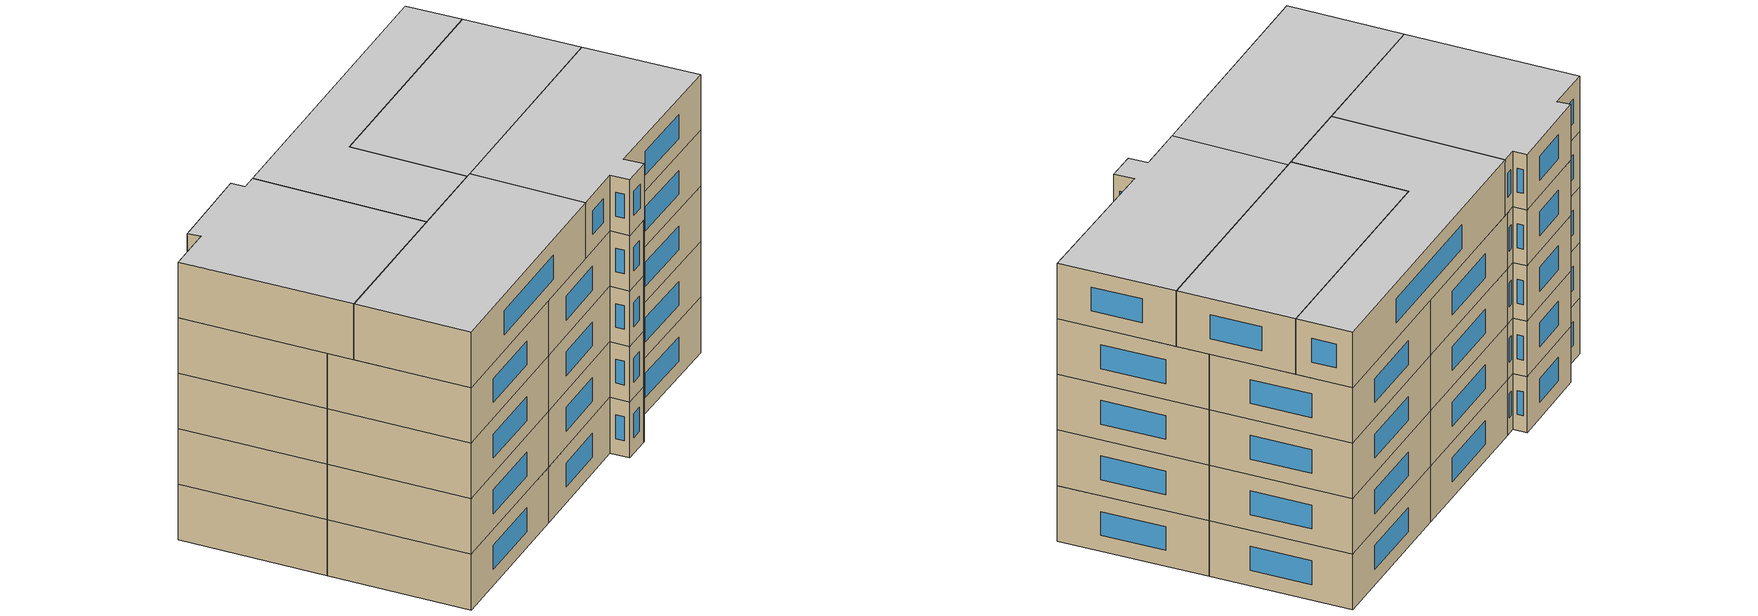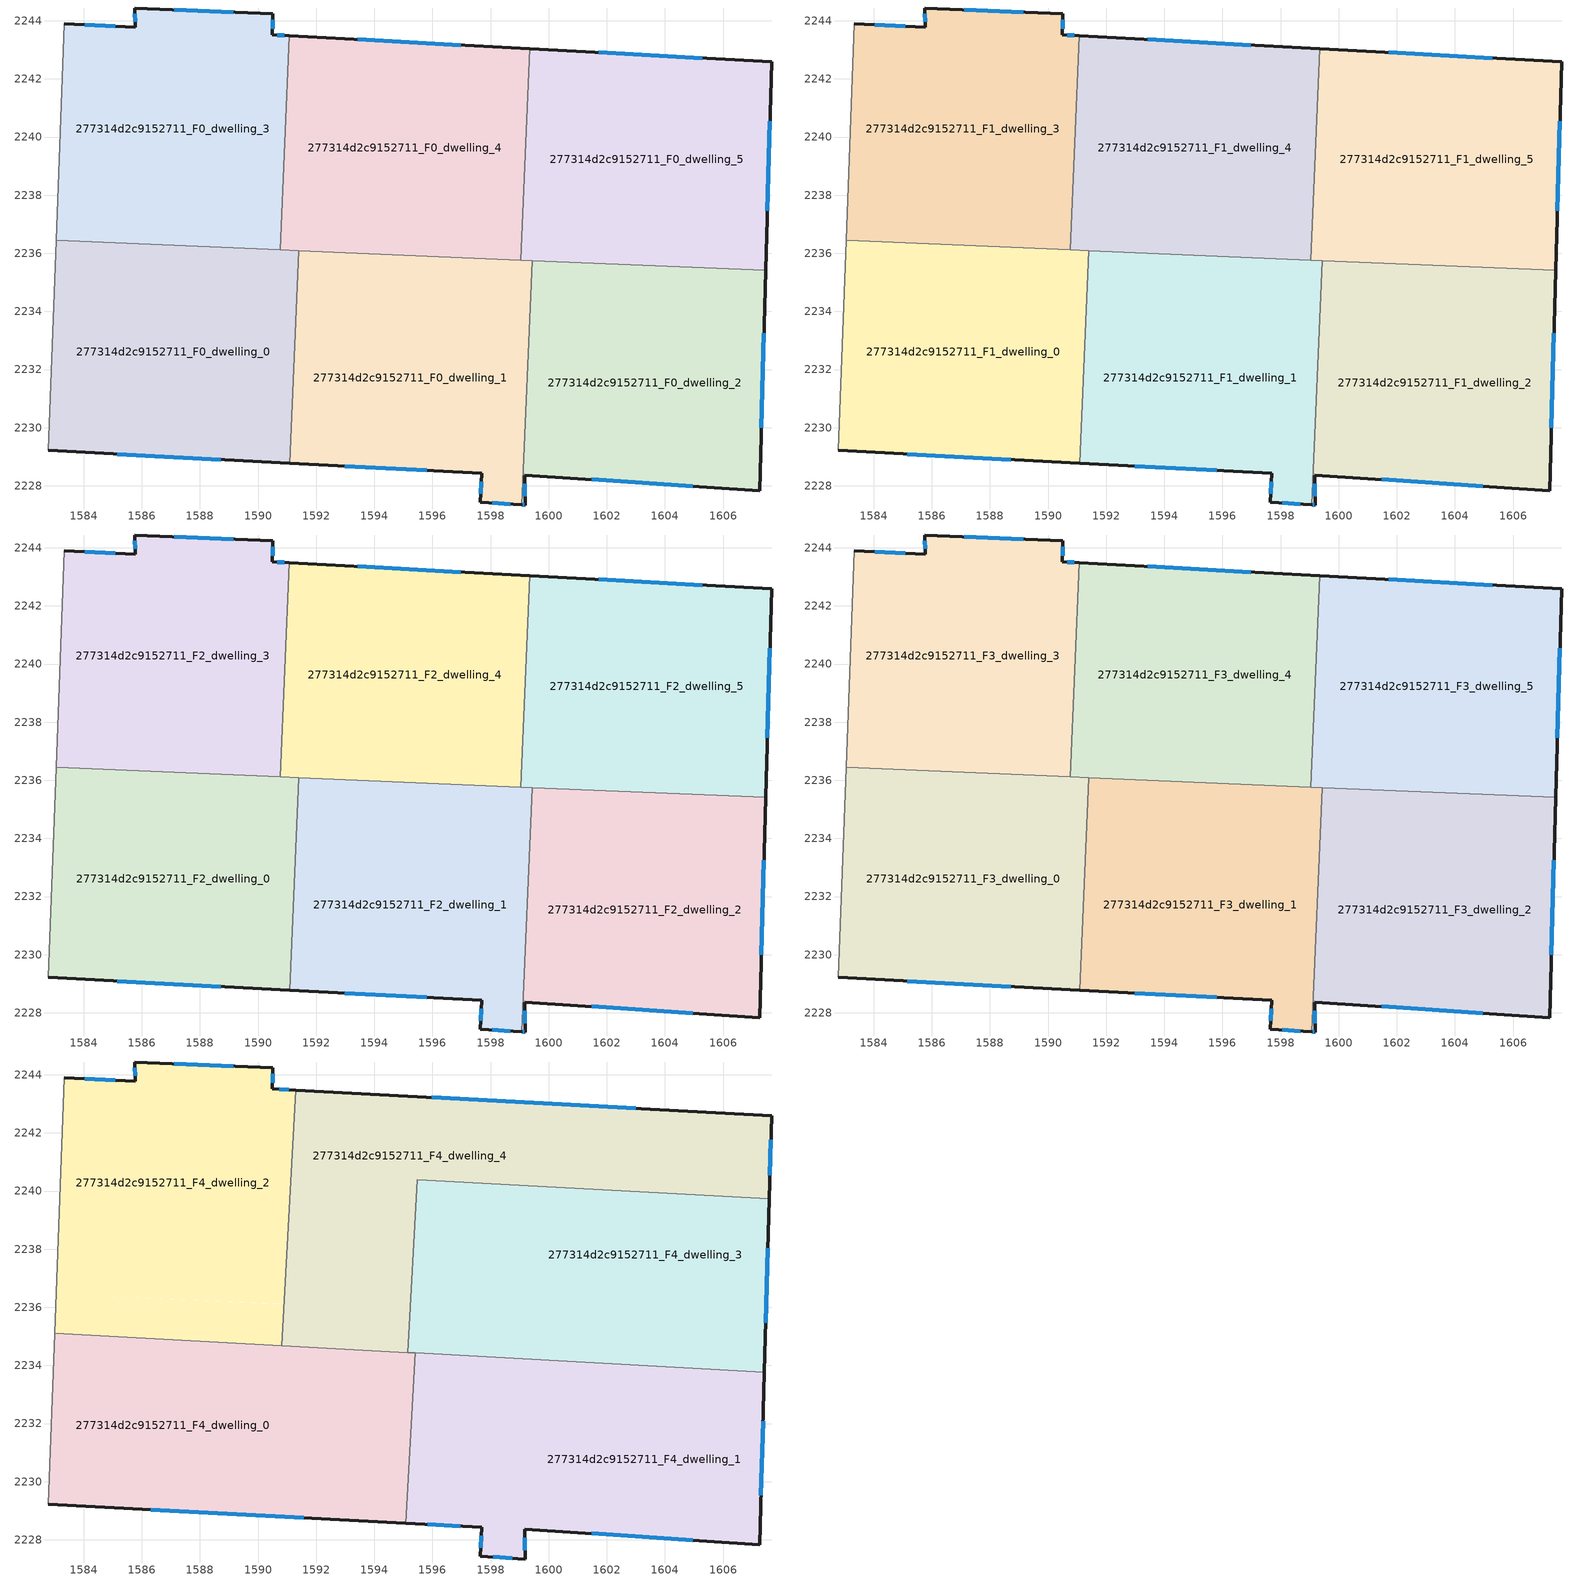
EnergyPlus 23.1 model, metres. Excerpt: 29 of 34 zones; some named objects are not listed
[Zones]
277314d2c9152711_F0_dwelling_0
 floor ground (EU_floor_Construction): 1591.4,2236.09 1591.09,2228.78 1582.79,2229.22 1583.06,2236.45 z0
 wall outside (EU_wall_Construction): 1582.79,2229.22 1591.09,2228.78 z0:3
 wall to 277314d2c9152711_F0_dwelling_1 (EU_wall_Construction): 1591.09,2228.78 1591.4,2236.09 z0:3
 wall adiabatic (EU_wall_Construction): 1583.06,2236.45 1582.79,2229.22 z0:3
 wall to 277314d2c9152711_F0_dwelling_3 (EU_wall_Construction): 1590.76,2236.12 1583.06,2236.45 z0:3
 wall to 277314d2c9152711_F0_dwelling_4 (EU_wall_Construction): 1591.4,2236.09 1590.76,2236.12 z0:3
 window (EU_Window_Construction): 1585.16,2229.09 1588.72,2228.9 z0.86:2.14
277314d2c9152711_F0_dwelling_1
 floor ground (EU_floor_Construction): 1599.43,2235.75 1599.08,2227.35 1597.65,2227.44 1597.69,2228.43 1591.09,2228.78 1591.4,2236.09 z0
 wall outside (EU_wall_Construction): 1591.09,2228.78 1597.69,2228.43 1597.65,2227.44 1599.08,2227.35 z0:3
 wall to 277314d2c9152711_F0_dwelling_2 (EU_wall_Construction): 1599.08,2227.35 1599.43,2235.75 z0:3
 wall to 277314d2c9152711_F0_dwelling_4 (EU_wall_Construction): 1599.03,2235.77 1591.4,2236.09 z0:3
 wall to 277314d2c9152711_F0_dwelling_5 (EU_wall_Construction): 1599.43,2235.75 1599.03,2235.77 z0:3
 window (EU_Window_Construction): 1598.06,2227.41 1598.67,2227.37 / 1597.68,2228.15 1597.66,2227.72 / 1592.98,2228.68 1595.81,2228.53 z0.86:2.14
277314d2c9152711_F0_dwelling_2
 floor ground (EU_floor_Construction): 1607.47,2235.41 1607.26,2227.84 1599.18,2228.37 1599.18,2227.34 1599.08,2227.35 1599.43,2235.75 z0
 wall outside (EU_wall_Construction): 1599.08,2227.35 1599.18,2227.34 1599.18,2228.37 1607.26,2227.84 1607.47,2235.41 z0:3
 wall to 277314d2c9152711_F0_dwelling_5 (EU_wall_Construction): 1607.47,2235.41 1599.43,2235.75 z0:3
 window (EU_Window_Construction): 1607.32,2230 1607.41,2233.25 / 1601.49,2228.22 1604.95,2227.99 / 1599.18,2227.63 1599.18,2228.08 / 1599.11,2227.34 1599.15,2227.34 z0.86:2.14
277314d2c9152711_F0_dwelling_3
 floor ground (EU_floor_Construction): 1590.5,2244.24 1590.49,2243.52 1591.07,2243.49 1590.76,2236.12 1583.06,2236.45 1583.34,2243.9 1585.78,2243.77 1585.76,2244.44 z0
 wall outside (EU_wall_Construction): 1591.07,2243.49 1590.49,2243.52 1590.5,2244.24 1585.76,2244.44 1585.78,2243.77 1583.34,2243.9 z0:3
 wall to 277314d2c9152711_F0_dwelling_4 (EU_wall_Construction): 1590.76,2236.12 1591.07,2243.49 z0:3
 wall adiabatic (EU_wall_Construction): 1583.34,2243.9 1583.06,2236.45 z0:3
 window (EU_Window_Construction): 1585.08,2243.81 1584.03,2243.87 / 1585.76,2244.25 1585.77,2243.96 / 1589.15,2244.3 1587.11,2244.38 / 1590.5,2243.72 1590.5,2244.03 / 1590.91,2243.49 1590.66,2243.51 z0.86:2.14
277314d2c9152711_F0_dwelling_4
 floor ground (EU_floor_Construction): 1599.34,2243.04 1599.03,2235.77 1590.76,2236.12 1591.07,2243.49 z0
 wall outside (EU_wall_Construction): 1599.34,2243.04 1591.07,2243.49 z0:3
 wall to 277314d2c9152711_F0_dwelling_5 (EU_wall_Construction): 1599.03,2235.77 1599.34,2243.04 z0:3
 window (EU_Window_Construction): 1596.98,2243.17 1593.44,2243.36 z0.86:2.14
277314d2c9152711_F0_dwelling_5
 floor ground (EU_floor_Construction): 1607.67,2242.59 1607.47,2235.41 1599.03,2235.77 1599.34,2243.04 z0
 wall outside (EU_wall_Construction): 1607.47,2235.41 1607.67,2242.59 1599.34,2243.04 z0:3
 window (EU_Window_Construction): 1605.29,2242.72 1601.72,2242.91 / 1607.52,2237.46 1607.61,2240.54 z0.86:2.14
277314d2c9152711_F1_dwelling_0
 floor to 277314d2c9152711_F0_dwelling_0 (EU_floor_Construction): 1591.4,2236.09 1591.09,2228.78 1582.79,2229.22 1583.06,2236.45 z3
 wall outside (EU_wall_Construction): 1582.79,2229.22 1591.09,2228.78 z3:6
 wall to 277314d2c9152711_F1_dwelling_1 (EU_wall_Construction): 1591.09,2228.78 1591.4,2236.09 z3:6
 wall adiabatic (EU_wall_Construction): 1583.06,2236.45 1582.79,2229.22 z3:6
 wall to 277314d2c9152711_F1_dwelling_3 (EU_wall_Construction): 1590.76,2236.12 1583.06,2236.45 z3:6
 wall to 277314d2c9152711_F1_dwelling_4 (EU_wall_Construction): 1591.4,2236.09 1590.76,2236.12 z3:6
 window (EU_Window_Construction): 1585.16,2229.09 1588.72,2228.9 z3.86:5.14
277314d2c9152711_F1_dwelling_1
 floor to 277314d2c9152711_F0_dwelling_1 (EU_floor_Construction): 1599.43,2235.75 1599.08,2227.35 1597.65,2227.44 1597.69,2228.43 1591.09,2228.78 1591.4,2236.09 z3
 wall outside (EU_wall_Construction): 1591.09,2228.78 1597.69,2228.43 1597.65,2227.44 1599.08,2227.35 z3:6
 wall to 277314d2c9152711_F1_dwelling_2 (EU_wall_Construction): 1599.08,2227.35 1599.43,2235.75 z3:6
 wall to 277314d2c9152711_F1_dwelling_4 (EU_wall_Construction): 1599.03,2235.77 1591.4,2236.09 z3:6
 wall to 277314d2c9152711_F1_dwelling_5 (EU_wall_Construction): 1599.43,2235.75 1599.03,2235.77 z3:6
 window (EU_Window_Construction): 1598.06,2227.41 1598.67,2227.37 / 1597.68,2228.15 1597.66,2227.72 / 1592.98,2228.68 1595.81,2228.53 z3.86:5.14
277314d2c9152711_F1_dwelling_2
 floor to 277314d2c9152711_F0_dwelling_2 (EU_floor_Construction): 1607.47,2235.41 1607.26,2227.84 1599.18,2228.37 1599.18,2227.34 1599.08,2227.35 1599.43,2235.75 z3
 wall outside (EU_wall_Construction): 1599.08,2227.35 1599.18,2227.34 1599.18,2228.37 1607.26,2227.84 1607.47,2235.41 z3:6
 wall to 277314d2c9152711_F1_dwelling_5 (EU_wall_Construction): 1607.47,2235.41 1599.43,2235.75 z3:6
 window (EU_Window_Construction): 1607.32,2230 1607.41,2233.25 / 1601.49,2228.22 1604.95,2227.99 / 1599.18,2227.63 1599.18,2228.08 / 1599.11,2227.34 1599.15,2227.34 z3.86:5.14
277314d2c9152711_F1_dwelling_3
 floor to 277314d2c9152711_F0_dwelling_3 (EU_floor_Construction): 1590.5,2244.24 1590.49,2243.52 1591.07,2243.49 1590.76,2236.12 1583.06,2236.45 1583.34,2243.9 1585.78,2243.77 1585.76,2244.44 z3
 wall outside (EU_wall_Construction): 1591.07,2243.49 1590.49,2243.52 1590.5,2244.24 1585.76,2244.44 1585.78,2243.77 1583.34,2243.9 z3:6
 wall to 277314d2c9152711_F1_dwelling_4 (EU_wall_Construction): 1590.76,2236.12 1591.07,2243.49 z3:6
 wall adiabatic (EU_wall_Construction): 1583.34,2243.9 1583.06,2236.45 z3:6
 window (EU_Window_Construction): 1585.08,2243.81 1584.03,2243.87 / 1585.76,2244.25 1585.77,2243.96 / 1589.15,2244.3 1587.11,2244.38 / 1590.5,2243.72 1590.5,2244.03 / 1590.91,2243.49 1590.66,2243.51 z3.86:5.14
277314d2c9152711_F1_dwelling_4
 floor to 277314d2c9152711_F0_dwelling_4 (EU_floor_Construction): 1599.34,2243.04 1599.03,2235.77 1590.76,2236.12 1591.07,2243.49 z3
 wall outside (EU_wall_Construction): 1599.34,2243.04 1591.07,2243.49 z3:6
 wall to 277314d2c9152711_F1_dwelling_5 (EU_wall_Construction): 1599.03,2235.77 1599.34,2243.04 z3:6
 window (EU_Window_Construction): 1596.98,2243.17 1593.44,2243.36 z3.86:5.14
277314d2c9152711_F1_dwelling_5
 floor to 277314d2c9152711_F0_dwelling_5 (EU_floor_Construction): 1607.67,2242.59 1607.47,2235.41 1599.03,2235.77 1599.34,2243.04 z3
 wall outside (EU_wall_Construction): 1607.47,2235.41 1607.67,2242.59 1599.34,2243.04 z3:6
 window (EU_Window_Construction): 1605.29,2242.72 1601.72,2242.91 / 1607.52,2237.46 1607.61,2240.54 z3.86:5.14
277314d2c9152711_F2_dwelling_0
 floor to 277314d2c9152711_F1_dwelling_0 (EU_floor_Construction): 1591.4,2236.09 1591.09,2228.78 1582.79,2229.22 1583.06,2236.45 z6
 wall outside (EU_wall_Construction): 1582.79,2229.22 1591.09,2228.78 z6:9
 wall to 277314d2c9152711_F2_dwelling_1 (EU_wall_Construction): 1591.09,2228.78 1591.4,2236.09 z6:9
 wall adiabatic (EU_wall_Construction): 1583.06,2236.45 1582.79,2229.22 z6:9
 wall to 277314d2c9152711_F2_dwelling_3 (EU_wall_Construction): 1590.76,2236.12 1583.06,2236.45 z6:9
 wall to 277314d2c9152711_F2_dwelling_4 (EU_wall_Construction): 1591.4,2236.09 1590.76,2236.12 z6:9
 window (EU_Window_Construction): 1585.16,2229.09 1588.72,2228.9 z6.86:8.14
277314d2c9152711_F2_dwelling_1
 floor to 277314d2c9152711_F1_dwelling_1 (EU_floor_Construction): 1599.43,2235.75 1599.08,2227.35 1597.65,2227.44 1597.69,2228.43 1591.09,2228.78 1591.4,2236.09 z6
 wall outside (EU_wall_Construction): 1591.09,2228.78 1597.69,2228.43 1597.65,2227.44 1599.08,2227.35 z6:9
 wall to 277314d2c9152711_F2_dwelling_2 (EU_wall_Construction): 1599.08,2227.35 1599.43,2235.75 z6:9
 wall to 277314d2c9152711_F2_dwelling_4 (EU_wall_Construction): 1599.03,2235.77 1591.4,2236.09 z6:9
 wall to 277314d2c9152711_F2_dwelling_5 (EU_wall_Construction): 1599.43,2235.75 1599.03,2235.77 z6:9
 window (EU_Window_Construction): 1598.06,2227.41 1598.67,2227.37 / 1597.68,2228.15 1597.66,2227.72 / 1592.98,2228.68 1595.81,2228.53 z6.86:8.14
277314d2c9152711_F2_dwelling_2
 floor to 277314d2c9152711_F1_dwelling_2 (EU_floor_Construction): 1607.47,2235.41 1607.26,2227.84 1599.18,2228.37 1599.18,2227.34 1599.08,2227.35 1599.43,2235.75 z6
 wall outside (EU_wall_Construction): 1599.08,2227.35 1599.18,2227.34 1599.18,2228.37 1607.26,2227.84 1607.47,2235.41 z6:9
 wall to 277314d2c9152711_F2_dwelling_5 (EU_wall_Construction): 1607.47,2235.41 1599.43,2235.75 z6:9
 window (EU_Window_Construction): 1607.32,2230 1607.41,2233.25 / 1601.49,2228.22 1604.95,2227.99 / 1599.18,2227.63 1599.18,2228.08 / 1599.11,2227.34 1599.15,2227.34 z6.86:8.14
277314d2c9152711_F2_dwelling_3
 floor to 277314d2c9152711_F1_dwelling_3 (EU_floor_Construction): 1590.5,2244.24 1590.49,2243.52 1591.07,2243.49 1590.76,2236.12 1583.06,2236.45 1583.34,2243.9 1585.78,2243.77 1585.76,2244.44 z6
 wall outside (EU_wall_Construction): 1591.07,2243.49 1590.49,2243.52 1590.5,2244.24 1585.76,2244.44 1585.78,2243.77 1583.34,2243.9 z6:9
 wall to 277314d2c9152711_F2_dwelling_4 (EU_wall_Construction): 1590.76,2236.12 1591.07,2243.49 z6:9
 wall adiabatic (EU_wall_Construction): 1583.34,2243.9 1583.06,2236.45 z6:9
 window (EU_Window_Construction): 1585.08,2243.81 1584.03,2243.87 / 1585.76,2244.25 1585.77,2243.96 / 1589.15,2244.3 1587.11,2244.38 / 1590.5,2243.72 1590.5,2244.03 / 1590.91,2243.49 1590.66,2243.51 z6.86:8.14
277314d2c9152711_F2_dwelling_4
 floor to 277314d2c9152711_F1_dwelling_4 (EU_floor_Construction): 1599.34,2243.04 1599.03,2235.77 1590.76,2236.12 1591.07,2243.49 z6
 wall outside (EU_wall_Construction): 1599.34,2243.04 1591.07,2243.49 z6:9
 wall to 277314d2c9152711_F2_dwelling_5 (EU_wall_Construction): 1599.03,2235.77 1599.34,2243.04 z6:9
 window (EU_Window_Construction): 1596.98,2243.17 1593.44,2243.36 z6.86:8.14
277314d2c9152711_F2_dwelling_5
 floor to 277314d2c9152711_F1_dwelling_5 (EU_floor_Construction): 1607.67,2242.59 1607.47,2235.41 1599.03,2235.77 1599.34,2243.04 z6
 wall outside (EU_wall_Construction): 1607.47,2235.41 1607.67,2242.59 1599.34,2243.04 z6:9
 window (EU_Window_Construction): 1605.29,2242.72 1601.72,2242.91 / 1607.52,2237.46 1607.61,2240.54 z6.86:8.14
277314d2c9152711_F3_dwelling_0
 floor to 277314d2c9152711_F2_dwelling_0 (EU_floor_Construction): 1591.4,2236.09 1591.09,2228.78 1582.79,2229.22 1583.06,2236.45 z9
 wall outside (EU_wall_Construction): 1582.79,2229.22 1591.09,2228.78 z9:12
 wall to 277314d2c9152711_F3_dwelling_1 (EU_wall_Construction): 1591.09,2228.78 1591.4,2236.09 z9:12
 wall adiabatic (EU_wall_Construction): 1583.06,2236.45 1582.79,2229.22 z9:12
 wall to 277314d2c9152711_F3_dwelling_3 (EU_wall_Construction): 1590.76,2236.12 1583.06,2236.45 z9:12
 wall to 277314d2c9152711_F3_dwelling_4 (EU_wall_Construction): 1591.4,2236.09 1590.76,2236.12 z9:12
 window (EU_Window_Construction): 1585.16,2229.09 1588.72,2228.9 z9.86:11.14
 ceiling adiabatic (EU_roof_Construction): 1591.09,2228.78 1591.34,2234.65 1583.01,2235.11 1582.79,2229.22 z12
277314d2c9152711_F3_dwelling_1
 floor to 277314d2c9152711_F2_dwelling_1 (EU_floor_Construction): 1599.43,2235.75 1599.08,2227.35 1597.65,2227.44 1597.69,2228.43 1591.09,2228.78 1591.4,2236.09 z9
 wall outside (EU_wall_Construction): 1591.09,2228.78 1597.69,2228.43 1597.65,2227.44 1599.08,2227.35 z9:12
 wall to 277314d2c9152711_F3_dwelling_2 (EU_wall_Construction): 1599.08,2227.35 1599.43,2235.75 z9:12
 wall to 277314d2c9152711_F3_dwelling_4 (EU_wall_Construction): 1599.03,2235.77 1591.4,2236.09 z9:12
 wall to 277314d2c9152711_F3_dwelling_5 (EU_wall_Construction): 1599.43,2235.75 1599.03,2235.77 z9:12
 window (EU_Window_Construction): 1598.06,2227.41 1598.67,2227.37 / 1597.68,2228.15 1597.66,2227.72 / 1592.98,2228.68 1595.81,2228.53 z9.86:11.14
277314d2c9152711_F3_dwelling_2
 floor to 277314d2c9152711_F2_dwelling_2 (EU_floor_Construction): 1607.47,2235.41 1607.26,2227.84 1599.18,2228.37 1599.18,2227.34 1599.08,2227.35 1599.43,2235.75 z9
 wall outside (EU_wall_Construction): 1599.08,2227.35 1599.18,2227.34 1599.18,2228.37 1607.26,2227.84 1607.47,2235.41 z9:12
 wall to 277314d2c9152711_F3_dwelling_5 (EU_wall_Construction): 1607.47,2235.41 1599.43,2235.75 z9:12
 window (EU_Window_Construction): 1607.32,2230 1607.41,2233.25 / 1601.49,2228.22 1604.95,2227.99 / 1599.18,2227.63 1599.18,2228.08 / 1599.11,2227.34 1599.15,2227.34 z9.86:11.14
277314d2c9152711_F3_dwelling_3
 floor to 277314d2c9152711_F2_dwelling_3 (EU_floor_Construction): 1590.5,2244.24 1590.49,2243.52 1591.07,2243.49 1590.76,2236.12 1583.06,2236.45 1583.34,2243.9 1585.78,2243.77 1585.76,2244.44 z9
 wall outside (EU_wall_Construction): 1591.07,2243.49 1590.49,2243.52 1590.5,2244.24 1585.76,2244.44 1585.78,2243.77 1583.34,2243.9 z9:12
 wall to 277314d2c9152711_F3_dwelling_4 (EU_wall_Construction): 1590.76,2236.12 1591.07,2243.49 z9:12
 wall adiabatic (EU_wall_Construction): 1583.34,2243.9 1583.06,2236.45 z9:12
 window (EU_Window_Construction): 1585.08,2243.81 1584.03,2243.87 / 1585.76,2244.25 1585.77,2243.96 / 1589.15,2244.3 1587.11,2244.38 / 1590.5,2243.72 1590.5,2244.03 / 1590.91,2243.49 1590.66,2243.51 z9.86:11.14
277314d2c9152711_F3_dwelling_4
 floor to 277314d2c9152711_F2_dwelling_4 (EU_floor_Construction): 1599.34,2243.04 1599.03,2235.77 1590.76,2236.12 1591.07,2243.49 z9
 wall outside (EU_wall_Construction): 1599.34,2243.04 1591.07,2243.49 z9:12
 wall to 277314d2c9152711_F3_dwelling_5 (EU_wall_Construction): 1599.03,2235.77 1599.34,2243.04 z9:12
 window (EU_Window_Construction): 1596.98,2243.17 1593.44,2243.36 z9.86:11.14
277314d2c9152711_F3_dwelling_5
 floor to 277314d2c9152711_F2_dwelling_5 (EU_floor_Construction): 1607.67,2242.59 1607.47,2235.41 1599.03,2235.77 1599.34,2243.04 z9
 wall outside (EU_wall_Construction): 1607.47,2235.41 1607.67,2242.59 1599.34,2243.04 z9:12
 window (EU_Window_Construction): 1605.29,2242.72 1601.72,2242.91 / 1607.52,2237.46 1607.61,2240.54 z9.86:11.14
277314d2c9152711_F4_dwelling_0
 floor to 277314d2c9152711_F3_dwelling_1 (EU_floor_Construction): 1595.41,2234.43 1595.09,2228.57 1591.09,2228.78 1591.34,2234.65 z12
 floor adiabatic (EU_floor_Construction): 1591.34,2234.65 1591.09,2228.78 1582.79,2229.22 1583.01,2235.11 z12
 wall outside (EU_wall_Construction): 1582.79,2229.22 1595.09,2228.57 z12:15
 wall to 277314d2c9152711_F4_dwelling_1 (EU_wall_Construction): 1595.09,2228.57 1595.41,2234.43 z12:15
 wall adiabatic (EU_wall_Construction): 1583.01,2235.11 1582.79,2229.22 z12:15
 wall to 277314d2c9152711_F4_dwelling_2 (EU_wall_Construction): 1590.81,2234.68 1583.01,2235.11 z12:15
 wall to 277314d2c9152711_F4_dwelling_4 (EU_wall_Construction): 1595.15,2234.44 1590.81,2234.68 z12:15
 wall to 277314d2c9152711_F4_dwelling_3 (EU_wall_Construction): 1595.41,2234.43 1595.15,2234.44 z12:15
 window (EU_Window_Construction): 1586.3,2229.03 1591.57,2228.75 z12.86:14.14
 ceiling to 277314d2c9152711_F5_dwelling_0 (EU_floor_Construction): 1595.09,2228.57 1595.41,2234.43 1583.01,2235.11 1582.79,2229.22 z15
277314d2c9152711_F4_dwelling_1
 floor to 277314d2c9152711_F3_dwelling_1 (EU_floor_Construction): 1599.37,2234.21 1599.08,2227.35 1597.65,2227.44 1597.69,2228.43 1595.09,2228.57 1595.41,2234.43 z12
 floor to 277314d2c9152711_F3_dwelling_2 (EU_floor_Construction): 1607.42,2233.77 1607.26,2227.84 1599.18,2228.37 1599.18,2227.34 1599.08,2227.35 1599.37,2234.21 z12
 wall outside (EU_wall_Construction): 1595.09,2228.57 1597.69,2228.43 1597.65,2227.44 1599.18,2227.34 1599.18,2228.37 1607.26,2227.84 1607.42,2233.77 z12:15
 wall to 277314d2c9152711_F4_dwelling_3 (EU_wall_Construction): 1607.42,2233.77 1595.41,2234.43 z12:15
 window (EU_Window_Construction): 1597.68,2228.15 1597.66,2227.72 / 1595.83,2228.53 1596.95,2228.47 / 1607.3,2229.53 1607.37,2232.08 / 1601.49,2228.22 1604.95,2227.99 / 1599.18,2227.63 1599.18,2228.08 / 1598.09,2227.41 1598.75,2227.37 z12.86:14.14
 ceiling to 277314d2c9152711_F5_dwelling_1 (EU_floor_Construction): 1607.26,2227.84 1607.42,2233.77 1595.41,2234.43 1595.09,2228.57 1597.69,2228.43 1597.65,2227.44 1599.18,2227.34 1599.18,2228.37 z15
277314d2c9152711_F4_dwelling_2
 floor to 277314d2c9152711_F3_dwelling_3 (EU_floor_Construction): 1590.5,2244.24 1590.49,2243.52 1591.07,2243.49 1590.76,2236.12 1583.06,2236.45 1583.34,2243.9 1585.78,2243.77 1585.76,2244.44 z12
 floor to 277314d2c9152711_F3_dwelling_0 (EU_floor_Construction): 1590.89,2236.11 1590.81,2234.68 1583.01,2235.11 1583.06,2236.45 z12
 floor to 277314d2c9152711_F3_dwelling_4 (EU_floor_Construction): 1591.29,2243.47 1590.89,2236.11 1590.76,2236.12 1591.07,2243.49 z12
 wall outside (EU_wall_Construction): 1591.29,2243.47 1590.49,2243.52 1590.5,2244.24 1585.76,2244.44 1585.78,2243.77 1583.34,2243.9 z12:15
 wall to 277314d2c9152711_F4_dwelling_4 (EU_wall_Construction): 1590.81,2234.68 1591.29,2243.47 z12:15
 wall adiabatic (EU_wall_Construction): 1583.34,2243.9 1583.01,2235.11 z12:15
 window (EU_Window_Construction): 1585.08,2243.81 1584.03,2243.87 / 1585.76,2244.25 1585.77,2243.96 / 1589.15,2244.3 1587.11,2244.38 / 1590.5,2243.72 1590.5,2244.03 / 1591.06,2243.49 1590.72,2243.5 z12.86:14.14
 ceiling to 277314d2c9152711_F5_dwelling_2 (EU_floor_Construction): 1590.81,2234.68 1591.29,2243.47 1590.49,2243.52 1590.5,2244.24 1585.76,2244.44 1585.78,2243.77 1583.34,2243.9 1583.01,2235.11 z15
277314d2c9152711_F4_dwelling_3
 floor to 277314d2c9152711_F3_dwelling_5 (EU_floor_Construction): 1607.59,2239.73 1607.47,2235.41 1599.03,2235.77 1599.22,2240.19 z12
 floor to 277314d2c9152711_F3_dwelling_4 (EU_floor_Construction): 1599.22,2240.19 1599.03,2235.77 1595.23,2235.93 1595.47,2240.39 z12
 floor to 277314d2c9152711_F3_dwelling_2 (EU_floor_Construction): 1607.47,2235.41 1607.42,2233.77 1599.37,2234.21 1599.43,2235.75 z12
 floor to 277314d2c9152711_F3_dwelling_1 (EU_floor_Construction): 1599.43,2235.75 1599.37,2234.21 1595.15,2234.44 1595.23,2235.93 z12
 wall outside (EU_wall_Construction): 1607.42,2233.77 1607.59,2239.73 z12:15
 wall to 277314d2c9152711_F4_dwelling_4 (EU_wall_Construction): 1607.59,2239.73 1595.47,2240.39 1595.15,2234.44 z12:15
 window (EU_Window_Construction): 1607.47,2235.48 1607.54,2238.03 z12.86:14.14
 ceiling to 277314d2c9152711_F5_dwelling_3 (EU_floor_Construction): 1607.42,2233.77 1607.59,2239.73 1595.47,2240.39 1595.15,2234.44 z15
277314d2c9152711_F4_dwelling_4
 floor to 277314d2c9152711_F3_dwelling_4 (EU_floor_Construction): 1599.34,2243.04 1599.22,2240.19 1595.47,2240.39 1595.23,2235.93 1590.89,2236.11 1591.29,2243.47 z12
 floor to 277314d2c9152711_F3_dwelling_1 (EU_floor_Construction): 1595.23,2235.93 1595.15,2234.44 1591.34,2234.65 1591.4,2236.09 z12
 floor to 277314d2c9152711_F3_dwelling_5 (EU_floor_Construction): 1607.67,2242.59 1607.59,2239.73 1599.22,2240.19 1599.34,2243.04 z12
 floor to 277314d2c9152711_F3_dwelling_0 (EU_floor_Construction): 1591.4,2236.09 1591.34,2234.65 1590.81,2234.68 1590.89,2236.11 z12
 wall outside (EU_wall_Construction): 1607.59,2239.73 1607.67,2242.59 1591.29,2243.47 z12:15
 window (EU_Window_Construction): 1602.99,2242.84 1595.97,2243.22 / 1607.61,2240.55 1607.64,2241.77 z12.86:14.14
 ceiling to 277314d2c9152711_F5_dwelling_4 (EU_floor_Construction): 1607.59,2239.73 1607.67,2242.59 1591.29,2243.47 1590.81,2234.68 1595.15,2234.44 1595.47,2240.39 z15
[Building]
EU S2 Campaign: North Axis=0; Terrain=City; Solar Distribution=FullExterior
[Site:Location]
Helsinki-Vantaa.AP: Latitude=60.317; Longitude=24.963; Time Zone=2; Elevation=54.6
[SizingPeriod:WeatherFileDays]
AnnualSizingPeriod: Begin Month=1; Begin Day of Month=1; End Month=12; End Day of Month=31; Day of Week for Start Day=Monday; Use Weather File Daylight Saving Period=No; Use Weather File Rain and Snow Indicators=No
[MATERIAL]
EU_InternalMass_Material: Roughness=MediumRough; Thickness=0.1; Conductivity=1; Density=1800; Specific Heat=900; Thermal Absorptance=0.9; Solar Absorptance=0.7; Visible Absorptance=0.7
[MATERIAL:NOMASS] Roughness=MediumRough; Thermal Absorptance=0.9; Solar Absorptance=0.7; Visible Absorptance=0.7
Name | Thermal Resistance
EU_wall_NoMass | 1.10183
EU_roof_NoMass; EU_floor_NoMass | 1.70606
[WINDOWMATERIAL:SIMPLEGLAZINGSYSTEM]
EU_Window_SimpleGlazing: UFactor=3.11035; Solar Heat Gain Coefficient=0.8; Visible Transmittance=0.8
[CONSTRUCTION]
EU_wall_Construction: EU_wall_NoMass
EU_roof_Construction: EU_roof_NoMass
EU_floor_Construction: EU_floor_NoMass
EU_Window_Construction: EU_Window_SimpleGlazing
EU_InternalMass_Construction: EU_InternalMass_Material
[ZONE] Type=1; Multiplier=1; Ceiling Height=autocalculate; Floor Area=autocalculate; Part of Total Floor Area=Yes
Name | Volume
277314d2c9152711_F0_dwelling_0; 277314d2c9152711_F1_dwelling_0; 277314d2c9152711_F2_dwelling_0; 277314d2c9152711_F3_dwelling_0 | 181.885
277314d2c9152711_F4_dwelling_0 | 218.28
277314d2c9152711_F0_dwelling_1; 277314d2c9152711_F1_dwelling_1; 277314d2c9152711_F2_dwelling_1; 277314d2c9152711_F3_dwelling_1 | 181.898
277314d2c9152711_F4_dwelling_1 | 218.269
277314d2c9152711_F0_dwelling_2; 277314d2c9152711_F1_dwelling_2; 277314d2c9152711_F2_dwelling_2; 277314d2c9152711_F3_dwelling_2 | 181.904
277314d2c9152711_F4_dwelling_2 | 218.268
277314d2c9152711_F0_dwelling_3; 277314d2c9152711_F1_dwelling_3; 277314d2c9152711_F2_dwelling_3; 277314d2c9152711_F3_dwelling_3 | 181.894
277314d2c9152711_F4_dwelling_3 | 218.273
277314d2c9152711_F0_dwelling_4; 277314d2c9152711_F1_dwelling_4; 277314d2c9152711_F2_dwelling_4; 277314d2c9152711_F3_dwelling_4 | 181.887
277314d2c9152711_F4_dwelling_4 | 218.263
277314d2c9152711_F0_dwelling_5; 277314d2c9152711_F1_dwelling_5; 277314d2c9152711_F2_dwelling_5; 277314d2c9152711_F3_dwelling_5 | 181.882
[INTERNALMASS] Construction=EU_InternalMass_Construction
Name | Zone or ZoneList | Surface Area
277314d2c9152711_F0_dwelling_0_EU_InternalMass | 277314d2c9152711_F0_dwelling_0 | 60.6281
277314d2c9152711_F0_dwelling_1_EU_InternalMass | 277314d2c9152711_F0_dwelling_1 | 60.6322
277314d2c9152711_F0_dwelling_2_EU_InternalMass | 277314d2c9152711_F0_dwelling_2 | 60.6344
277314d2c9152711_F0_dwelling_3_EU_InternalMass | 277314d2c9152711_F0_dwelling_3 | 60.6317
277314d2c9152711_F0_dwelling_4_EU_InternalMass | 277314d2c9152711_F0_dwelling_4 | 60.6289
277314d2c9152711_F0_dwelling_5_EU_InternalMass | 277314d2c9152711_F0_dwelling_5 | 60.627
277314d2c9152711_F1_dwelling_0_EU_InternalMass | 277314d2c9152711_F1_dwelling_0 | 60.6281
277314d2c9152711_F1_dwelling_1_EU_InternalMass | 277314d2c9152711_F1_dwelling_1 | 60.6322
277314d2c9152711_F1_dwelling_2_EU_InternalMass | 277314d2c9152711_F1_dwelling_2 | 60.6344
277314d2c9152711_F1_dwelling_3_EU_InternalMass | 277314d2c9152711_F1_dwelling_3 | 60.6317
277314d2c9152711_F1_dwelling_4_EU_InternalMass | 277314d2c9152711_F1_dwelling_4 | 60.6289
277314d2c9152711_F1_dwelling_5_EU_InternalMass | 277314d2c9152711_F1_dwelling_5 | 60.627
277314d2c9152711_F2_dwelling_0_EU_InternalMass | 277314d2c9152711_F2_dwelling_0 | 60.6281
277314d2c9152711_F2_dwelling_1_EU_InternalMass | 277314d2c9152711_F2_dwelling_1 | 60.6322
277314d2c9152711_F2_dwelling_2_EU_InternalMass | 277314d2c9152711_F2_dwelling_2 | 60.6344
277314d2c9152711_F2_dwelling_3_EU_InternalMass | 277314d2c9152711_F2_dwelling_3 | 60.6317
277314d2c9152711_F2_dwelling_4_EU_InternalMass | 277314d2c9152711_F2_dwelling_4 | 60.6289
277314d2c9152711_F2_dwelling_5_EU_InternalMass | 277314d2c9152711_F2_dwelling_5 | 60.627
277314d2c9152711_F3_dwelling_0_EU_InternalMass | 277314d2c9152711_F3_dwelling_0 | 60.6281
277314d2c9152711_F3_dwelling_1_EU_InternalMass | 277314d2c9152711_F3_dwelling_1 | 60.6322
277314d2c9152711_F3_dwelling_2_EU_InternalMass | 277314d2c9152711_F3_dwelling_2 | 60.6344
277314d2c9152711_F3_dwelling_3_EU_InternalMass | 277314d2c9152711_F3_dwelling_3 | 60.6317
277314d2c9152711_F3_dwelling_4_EU_InternalMass | 277314d2c9152711_F3_dwelling_4 | 60.6289
277314d2c9152711_F3_dwelling_5_EU_InternalMass | 277314d2c9152711_F3_dwelling_5 | 60.627
277314d2c9152711_F4_dwelling_0_EU_InternalMass | 277314d2c9152711_F4_dwelling_0 | 72.7599
277314d2c9152711_F4_dwelling_1_EU_InternalMass | 277314d2c9152711_F4_dwelling_1 | 72.7579
277314d2c9152711_F4_dwelling_2_EU_InternalMass | 277314d2c9152711_F4_dwelling_2 | 72.7558
277314d2c9152711_F4_dwelling_3_EU_InternalMass | 277314d2c9152711_F4_dwelling_3 | 72.7578
277314d2c9152711_F4_dwelling_4_EU_InternalMass | 277314d2c9152711_F4_dwelling_4 | 72.7546
[OTHEREQUIPMENT] Fuel Type=Electricity; Design Level Calculation Method=Watts/Area; Power per Zone Floor Area=1; Fraction Latent=0; Fraction Radiant=0; Fraction Lost=0; Carbon Dioxide Generation Rate=0; EndUse Subcategory=EU_Step8_InternalGains
Name | Zone or ZoneList or Space or SpaceList | Schedule
EU_Step8_InternalGain_277314d2c9152711_F0_dwelling_0_f000 | 277314d2c9152711_F0_dwelling_0 | EU_Step8_GainSchedule_277314d2c9152711_F0_dwelling_0_f000
EU_Step8_InternalGain_277314d2c9152711_F0_dwelling_1_f000 | 277314d2c9152711_F0_dwelling_1 | EU_Step8_GainSchedule_277314d2c9152711_F0_dwelling_1_f000
EU_Step8_InternalGain_277314d2c9152711_F0_dwelling_2_f000 | 277314d2c9152711_F0_dwelling_2 | EU_Step8_GainSchedule_277314d2c9152711_F0_dwelling_2_f000
EU_Step8_InternalGain_277314d2c9152711_F0_dwelling_3_f000 | 277314d2c9152711_F0_dwelling_3 | EU_Step8_GainSchedule_277314d2c9152711_F0_dwelling_3_f000
EU_Step8_InternalGain_277314d2c9152711_F0_dwelling_4_f000 | 277314d2c9152711_F0_dwelling_4 | EU_Step8_GainSchedule_277314d2c9152711_F0_dwelling_4_f000
EU_Step8_InternalGain_277314d2c9152711_F0_dwelling_5_f000 | 277314d2c9152711_F0_dwelling_5 | EU_Step8_GainSchedule_277314d2c9152711_F0_dwelling_5_f000
EU_Step8_InternalGain_277314d2c9152711_F1_dwelling_0_f000 | 277314d2c9152711_F1_dwelling_0 | EU_Step8_GainSchedule_277314d2c9152711_F1_dwelling_0_f000
EU_Step8_InternalGain_277314d2c9152711_F1_dwelling_1_f000 | 277314d2c9152711_F1_dwelling_1 | EU_Step8_GainSchedule_277314d2c9152711_F1_dwelling_1_f000
EU_Step8_InternalGain_277314d2c9152711_F1_dwelling_2_f000 | 277314d2c9152711_F1_dwelling_2 | EU_Step8_GainSchedule_277314d2c9152711_F1_dwelling_2_f000
EU_Step8_InternalGain_277314d2c9152711_F1_dwelling_3_f000 | 277314d2c9152711_F1_dwelling_3 | EU_Step8_GainSchedule_277314d2c9152711_F1_dwelling_3_f000
EU_Step8_InternalGain_277314d2c9152711_F1_dwelling_4_f000 | 277314d2c9152711_F1_dwelling_4 | EU_Step8_GainSchedule_277314d2c9152711_F1_dwelling_4_f000
EU_Step8_InternalGain_277314d2c9152711_F1_dwelling_5_f000 | 277314d2c9152711_F1_dwelling_5 | EU_Step8_GainSchedule_277314d2c9152711_F1_dwelling_5_f000
EU_Step8_InternalGain_277314d2c9152711_F2_dwelling_0_f000 | 277314d2c9152711_F2_dwelling_0 | EU_Step8_GainSchedule_277314d2c9152711_F2_dwelling_0_f000
EU_Step8_InternalGain_277314d2c9152711_F2_dwelling_1_f000 | 277314d2c9152711_F2_dwelling_1 | EU_Step8_GainSchedule_277314d2c9152711_F2_dwelling_1_f000
EU_Step8_InternalGain_277314d2c9152711_F2_dwelling_2_f000 | 277314d2c9152711_F2_dwelling_2 | EU_Step8_GainSchedule_277314d2c9152711_F2_dwelling_2_f000
EU_Step8_InternalGain_277314d2c9152711_F2_dwelling_3_f000 | 277314d2c9152711_F2_dwelling_3 | EU_Step8_GainSchedule_277314d2c9152711_F2_dwelling_3_f000
EU_Step8_InternalGain_277314d2c9152711_F2_dwelling_4_f000 | 277314d2c9152711_F2_dwelling_4 | EU_Step8_GainSchedule_277314d2c9152711_F2_dwelling_4_f000
EU_Step8_InternalGain_277314d2c9152711_F2_dwelling_5_f000 | 277314d2c9152711_F2_dwelling_5 | EU_Step8_GainSchedule_277314d2c9152711_F2_dwelling_5_f000
EU_Step8_InternalGain_277314d2c9152711_F3_dwelling_0_f000 | 277314d2c9152711_F3_dwelling_0 | EU_Step8_GainSchedule_277314d2c9152711_F3_dwelling_0_f000
EU_Step8_InternalGain_277314d2c9152711_F3_dwelling_1_f000 | 277314d2c9152711_F3_dwelling_1 | EU_Step8_GainSchedule_277314d2c9152711_F3_dwelling_1_f000
EU_Step8_InternalGain_277314d2c9152711_F3_dwelling_2_f000 | 277314d2c9152711_F3_dwelling_2 | EU_Step8_GainSchedule_277314d2c9152711_F3_dwelling_2_f000
EU_Step8_InternalGain_277314d2c9152711_F3_dwelling_3_f000 | 277314d2c9152711_F3_dwelling_3 | EU_Step8_GainSchedule_277314d2c9152711_F3_dwelling_3_f000
EU_Step8_InternalGain_277314d2c9152711_F3_dwelling_4_f000 | 277314d2c9152711_F3_dwelling_4 | EU_Step8_GainSchedule_277314d2c9152711_F3_dwelling_4_f000
EU_Step8_InternalGain_277314d2c9152711_F3_dwelling_5_f000 | 277314d2c9152711_F3_dwelling_5 | EU_Step8_GainSchedule_277314d2c9152711_F3_dwelling_5_f000
EU_Step8_InternalGain_277314d2c9152711_F4_dwelling_0_f000 | 277314d2c9152711_F4_dwelling_0 | EU_Step8_GainSchedule_277314d2c9152711_F4_dwelling_0_f000
EU_Step8_InternalGain_277314d2c9152711_F4_dwelling_1_f000 | 277314d2c9152711_F4_dwelling_1 | EU_Step8_GainSchedule_277314d2c9152711_F4_dwelling_1_f000
EU_Step8_InternalGain_277314d2c9152711_F4_dwelling_2_f000 | 277314d2c9152711_F4_dwelling_2 | EU_Step8_GainSchedule_277314d2c9152711_F4_dwelling_2_f000
EU_Step8_InternalGain_277314d2c9152711_F4_dwelling_3_f000 | 277314d2c9152711_F4_dwelling_3 | EU_Step8_GainSchedule_277314d2c9152711_F4_dwelling_3_f000
EU_Step8_InternalGain_277314d2c9152711_F4_dwelling_4_f000 | 277314d2c9152711_F4_dwelling_4 | EU_Step8_GainSchedule_277314d2c9152711_F4_dwelling_4_f000
[ZONEVENTILATION:DESIGNFLOWRATE] Schedule=EU_AlwaysOn; Design Flow Rate Calculation Method=AirChanges/Hour; Air Changes per Hour=0.756316; Ventilation Type=Natural; Fan Pressure Rise=0; Fan Total Efficiency=1; Constant Term Coefficient=1; Temperature Term Coefficient=0; Velocity Term Coefficient=0; Velocity Squared Term Coefficient=0; Minimum Indoor Temperature=-100; Maximum Indoor Temperature=100; Delta Temperature=-100; Minimum Outdoor Temperature=-100; Maximum Outdoor Temperature=100; Maximum Wind Speed=40
Name | Zone or ZoneList or Space or SpaceList
EU_ConstantAir_277314d2c9152711_F0_dwelling_0 | 277314d2c9152711_F0_dwelling_0
EU_ConstantAir_277314d2c9152711_F0_dwelling_1 | 277314d2c9152711_F0_dwelling_1
EU_ConstantAir_277314d2c9152711_F0_dwelling_2 | 277314d2c9152711_F0_dwelling_2
EU_ConstantAir_277314d2c9152711_F0_dwelling_3 | 277314d2c9152711_F0_dwelling_3
EU_ConstantAir_277314d2c9152711_F0_dwelling_4 | 277314d2c9152711_F0_dwelling_4
EU_ConstantAir_277314d2c9152711_F0_dwelling_5 | 277314d2c9152711_F0_dwelling_5
EU_ConstantAir_277314d2c9152711_F1_dwelling_0 | 277314d2c9152711_F1_dwelling_0
EU_ConstantAir_277314d2c9152711_F1_dwelling_1 | 277314d2c9152711_F1_dwelling_1
EU_ConstantAir_277314d2c9152711_F1_dwelling_2 | 277314d2c9152711_F1_dwelling_2
EU_ConstantAir_277314d2c9152711_F1_dwelling_3 | 277314d2c9152711_F1_dwelling_3
EU_ConstantAir_277314d2c9152711_F1_dwelling_4 | 277314d2c9152711_F1_dwelling_4
EU_ConstantAir_277314d2c9152711_F1_dwelling_5 | 277314d2c9152711_F1_dwelling_5
EU_ConstantAir_277314d2c9152711_F2_dwelling_0 | 277314d2c9152711_F2_dwelling_0
EU_ConstantAir_277314d2c9152711_F2_dwelling_1 | 277314d2c9152711_F2_dwelling_1
EU_ConstantAir_277314d2c9152711_F2_dwelling_2 | 277314d2c9152711_F2_dwelling_2
EU_ConstantAir_277314d2c9152711_F2_dwelling_3 | 277314d2c9152711_F2_dwelling_3
EU_ConstantAir_277314d2c9152711_F2_dwelling_4 | 277314d2c9152711_F2_dwelling_4
EU_ConstantAir_277314d2c9152711_F2_dwelling_5 | 277314d2c9152711_F2_dwelling_5
EU_ConstantAir_277314d2c9152711_F3_dwelling_0 | 277314d2c9152711_F3_dwelling_0
EU_ConstantAir_277314d2c9152711_F3_dwelling_1 | 277314d2c9152711_F3_dwelling_1
EU_ConstantAir_277314d2c9152711_F3_dwelling_2 | 277314d2c9152711_F3_dwelling_2
EU_ConstantAir_277314d2c9152711_F3_dwelling_3 | 277314d2c9152711_F3_dwelling_3
EU_ConstantAir_277314d2c9152711_F3_dwelling_4 | 277314d2c9152711_F3_dwelling_4
EU_ConstantAir_277314d2c9152711_F3_dwelling_5 | 277314d2c9152711_F3_dwelling_5
EU_ConstantAir_277314d2c9152711_F4_dwelling_0 | 277314d2c9152711_F4_dwelling_0
EU_ConstantAir_277314d2c9152711_F4_dwelling_1 | 277314d2c9152711_F4_dwelling_1
EU_ConstantAir_277314d2c9152711_F4_dwelling_2 | 277314d2c9152711_F4_dwelling_2
EU_ConstantAir_277314d2c9152711_F4_dwelling_3 | 277314d2c9152711_F4_dwelling_3
EU_ConstantAir_277314d2c9152711_F4_dwelling_4 | 277314d2c9152711_F4_dwelling_4
[HVACTEMPLATE:THERMOSTAT] Constant Heating Setpoint=20; Constant Cooling Setpoint=50
EU_HeatOnly_277314d2c9152711_F0_dwelling_0; EU_HeatOnly_277314d2c9152711_F0_dwelling_1; EU_HeatOnly_277314d2c9152711_F0_dwelling_2; EU_HeatOnly_277314d2c9152711_F0_dwelling_3; EU_HeatOnly_277314d2c9152711_F0_dwelling_4; EU_HeatOnly_277314d2c9152711_F0_dwelling_5; EU_HeatOnly_277314d2c9152711_F1_dwelling_0; EU_HeatOnly_277314d2c9152711_F1_dwelling_1; EU_HeatOnly_277314d2c9152711_F1_dwelling_2; EU_HeatOnly_277314d2c9152711_F1_dwelling_3; EU_HeatOnly_277314d2c9152711_F1_dwelling_4; EU_HeatOnly_277314d2c9152711_F1_dwelling_5; EU_HeatOnly_277314d2c9152711_F2_dwelling_0; EU_HeatOnly_277314d2c9152711_F2_dwelling_1; EU_HeatOnly_277314d2c9152711_F2_dwelling_2; EU_HeatOnly_277314d2c9152711_F2_dwelling_3; EU_HeatOnly_277314d2c9152711_F2_dwelling_4; EU_HeatOnly_277314d2c9152711_F2_dwelling_5; EU_HeatOnly_277314d2c9152711_F3_dwelling_0; EU_HeatOnly_277314d2c9152711_F3_dwelling_1; EU_HeatOnly_277314d2c9152711_F3_dwelling_2; EU_HeatOnly_277314d2c9152711_F3_dwelling_3; EU_HeatOnly_277314d2c9152711_F3_dwelling_4; EU_HeatOnly_277314d2c9152711_F3_dwelling_5; EU_HeatOnly_277314d2c9152711_F4_dwelling_0
[HVACTEMPLATE:ZONE:IDEALLOADSAIRSYSTEM] System Availability Schedule=EU_AlwaysOn; Maximum Heating Supply Air Temperature=50; Minimum Cooling Supply Air Temperature=13; Maximum Heating Supply Air Humidity Ratio=0.0156; Minimum Cooling Supply Air Humidity Ratio=0.0077; Heating Limit=NoLimit; Cooling Limit=NoLimit; Heating Availability Schedule=EU_AlwaysOn; Cooling Availability Schedule=EU_CoolingOff; Dehumidification Control Type=ConstantSensibleHeatRatio; Cooling Sensible Heat Ratio=0.7; Dehumidification Setpoint=60; Humidification Control Type=None; Humidification Setpoint=30; Outdoor Air Method=None; Outdoor Air Flow Rate per Person=0.00944; Outdoor Air Flow Rate per Zone Floor Area=0; Outdoor Air Flow Rate per Zone=0; Demand Controlled Ventilation Type=None; Outdoor Air Economizer Type=NoEconomizer; Heat Recovery Type=None; Sensible Heat Recovery Effectiveness=0.7; Latent Heat Recovery Effectiveness=0.65
Name | Template Thermostat
277314d2c9152711_F0_dwelling_0 | EU_HeatOnly_277314d2c9152711_F0_dwelling_0
277314d2c9152711_F0_dwelling_1 | EU_HeatOnly_277314d2c9152711_F0_dwelling_1
277314d2c9152711_F0_dwelling_2 | EU_HeatOnly_277314d2c9152711_F0_dwelling_2
277314d2c9152711_F0_dwelling_3 | EU_HeatOnly_277314d2c9152711_F0_dwelling_3
277314d2c9152711_F0_dwelling_4 | EU_HeatOnly_277314d2c9152711_F0_dwelling_4
277314d2c9152711_F0_dwelling_5 | EU_HeatOnly_277314d2c9152711_F0_dwelling_5
277314d2c9152711_F1_dwelling_0 | EU_HeatOnly_277314d2c9152711_F1_dwelling_0
277314d2c9152711_F1_dwelling_1 | EU_HeatOnly_277314d2c9152711_F1_dwelling_1
277314d2c9152711_F1_dwelling_2 | EU_HeatOnly_277314d2c9152711_F1_dwelling_2
277314d2c9152711_F1_dwelling_3 | EU_HeatOnly_277314d2c9152711_F1_dwelling_3
277314d2c9152711_F1_dwelling_4 | EU_HeatOnly_277314d2c9152711_F1_dwelling_4
277314d2c9152711_F1_dwelling_5 | EU_HeatOnly_277314d2c9152711_F1_dwelling_5
277314d2c9152711_F2_dwelling_0 | EU_HeatOnly_277314d2c9152711_F2_dwelling_0
277314d2c9152711_F2_dwelling_1 | EU_HeatOnly_277314d2c9152711_F2_dwelling_1
277314d2c9152711_F2_dwelling_2 | EU_HeatOnly_277314d2c9152711_F2_dwelling_2
277314d2c9152711_F2_dwelling_3 | EU_HeatOnly_277314d2c9152711_F2_dwelling_3
277314d2c9152711_F2_dwelling_4 | EU_HeatOnly_277314d2c9152711_F2_dwelling_4
277314d2c9152711_F2_dwelling_5 | EU_HeatOnly_277314d2c9152711_F2_dwelling_5
277314d2c9152711_F3_dwelling_0 | EU_HeatOnly_277314d2c9152711_F3_dwelling_0
277314d2c9152711_F3_dwelling_1 | EU_HeatOnly_277314d2c9152711_F3_dwelling_1
277314d2c9152711_F3_dwelling_2 | EU_HeatOnly_277314d2c9152711_F3_dwelling_2
277314d2c9152711_F3_dwelling_3 | EU_HeatOnly_277314d2c9152711_F3_dwelling_3
277314d2c9152711_F3_dwelling_4 | EU_HeatOnly_277314d2c9152711_F3_dwelling_4
277314d2c9152711_F3_dwelling_5 | EU_HeatOnly_277314d2c9152711_F3_dwelling_5
277314d2c9152711_F4_dwelling_0 | EU_HeatOnly_277314d2c9152711_F4_dwelling_0
277314d2c9152711_F4_dwelling_1 | EU_HeatOnly_277314d2c9152711_F4_dwelling_1
277314d2c9152711_F4_dwelling_2 | EU_HeatOnly_277314d2c9152711_F4_dwelling_2
277314d2c9152711_F4_dwelling_3 | EU_HeatOnly_277314d2c9152711_F4_dwelling_3
277314d2c9152711_F4_dwelling_4 | EU_HeatOnly_277314d2c9152711_F4_dwelling_4
[SIZING:ZONE] Zone Cooling Design Supply Air Temperature Input Method=SupplyAirTemperature; Zone Cooling Design Supply Air Temperature=13; Zone Heating Design Supply Air Temperature Input Method=SupplyAirTemperature; Zone Heating Design Supply Air Temperature=50; Zone Cooling Design Supply Air Humidity Ratio=0.008; Zone Heating Design Supply Air Humidity Ratio=0.008; Cooling Design Air Flow Method=DesignDay; Cooling Design Air Flow Rate=0; Cooling Minimum Air Flow per Zone Floor Area=0.000762; Cooling Minimum Air Flow=0; Cooling Minimum Air Flow Fraction=0.2; Heating Design Air Flow Method=DesignDay; Heating Design Air Flow Rate=0; Heating Maximum Air Flow per Zone Floor Area=0.002032; Heating Maximum Air Flow=0.141576; Heating Maximum Air Flow Fraction=0.3; Account for Dedicated Outdoor Air System=No; Dedicated Outdoor Air System Control Strategy=NeutralSupplyAir; Dedicated Outdoor Air Low Setpoint Temperature for Design=autosize; Dedicated Outdoor Air High Setpoint Temperature for Design=autosize; Zone Load Sizing Method=Sensible Load Only No Latent Load; Zone Latent Cooling Design Supply Air Humidity Ratio Input Method=HumidityRatioDifference; Zone Cooling Design Supply Air Humidity Ratio Difference=0.005; Zone Latent Heating Design Supply Air Humidity Ratio Input Method=HumidityRatioDifference; Zone Humidification Design Supply Air Humidity Ratio Difference=0.005
277314d2c9152711_F0_dwelling_0; 277314d2c9152711_F0_dwelling_1; 277314d2c9152711_F0_dwelling_2; 277314d2c9152711_F0_dwelling_3; 277314d2c9152711_F0_dwelling_4; 277314d2c9152711_F0_dwelling_5; 277314d2c9152711_F1_dwelling_0; 277314d2c9152711_F1_dwelling_1; 277314d2c9152711_F1_dwelling_2; 277314d2c9152711_F1_dwelling_3; 277314d2c9152711_F1_dwelling_4; 277314d2c9152711_F1_dwelling_5; 277314d2c9152711_F2_dwelling_0; 277314d2c9152711_F2_dwelling_1; 277314d2c9152711_F2_dwelling_2; 277314d2c9152711_F2_dwelling_3; 277314d2c9152711_F2_dwelling_4; 277314d2c9152711_F2_dwelling_5; 277314d2c9152711_F3_dwelling_0; 277314d2c9152711_F3_dwelling_1; 277314d2c9152711_F3_dwelling_2; 277314d2c9152711_F3_dwelling_3; 277314d2c9152711_F3_dwelling_4; 277314d2c9152711_F3_dwelling_5; 277314d2c9152711_F4_dwelling_0; 277314d2c9152711_F4_dwelling_1; 277314d2c9152711_F4_dwelling_2; 277314d2c9152711_F4_dwelling_3; 277314d2c9152711_F4_dwelling_4
[SCHEDULE:CONSTANT]
Name | Hourly Value
EU_AlwaysOn | 1
EU_CoolingOff | 0
[SCHEDULE:FILE] Column Number=1; Rows to Skip at Top=0; Number of Hours of Data=8760; Column Separator=Comma; Interpolate to Timestep=No; Minutes per Item=60; Adjust Schedule for Daylight Savings=Yes
Name | File
EU_Step8_GainSchedule_277314d2c9152711_F0_dwelling_0_f000 | ../../schedules/277314d2c9152711/277314d2c9152711_F0_dwelling_0_f000_gain.csv
EU_Step8_GainSchedule_277314d2c9152711_F0_dwelling_1_f000 | ../../schedules/277314d2c9152711/277314d2c9152711_F0_dwelling_1_f000_gain.csv
EU_Step8_GainSchedule_277314d2c9152711_F0_dwelling_2_f000 | ../../schedules/277314d2c9152711/277314d2c9152711_F0_dwelling_2_f000_gain.csv
EU_Step8_GainSchedule_277314d2c9152711_F0_dwelling_3_f000 | ../../schedules/277314d2c9152711/277314d2c9152711_F0_dwelling_3_f000_gain.csv
EU_Step8_GainSchedule_277314d2c9152711_F0_dwelling_4_f000 | ../../schedules/277314d2c9152711/277314d2c9152711_F0_dwelling_4_f000_gain.csv
EU_Step8_GainSchedule_277314d2c9152711_F0_dwelling_5_f000 | ../../schedules/277314d2c9152711/277314d2c9152711_F0_dwelling_5_f000_gain.csv
EU_Step8_GainSchedule_277314d2c9152711_F1_dwelling_0_f000 | ../../schedules/277314d2c9152711/277314d2c9152711_F1_dwelling_0_f000_gain.csv
EU_Step8_GainSchedule_277314d2c9152711_F1_dwelling_1_f000 | ../../schedules/277314d2c9152711/277314d2c9152711_F1_dwelling_1_f000_gain.csv
EU_Step8_GainSchedule_277314d2c9152711_F1_dwelling_2_f000 | ../../schedules/277314d2c9152711/277314d2c9152711_F1_dwelling_2_f000_gain.csv
EU_Step8_GainSchedule_277314d2c9152711_F1_dwelling_3_f000 | ../../schedules/277314d2c9152711/277314d2c9152711_F1_dwelling_3_f000_gain.csv
EU_Step8_GainSchedule_277314d2c9152711_F1_dwelling_4_f000 | ../../schedules/277314d2c9152711/277314d2c9152711_F1_dwelling_4_f000_gain.csv
EU_Step8_GainSchedule_277314d2c9152711_F1_dwelling_5_f000 | ../../schedules/277314d2c9152711/277314d2c9152711_F1_dwelling_5_f000_gain.csv
EU_Step8_GainSchedule_277314d2c9152711_F2_dwelling_0_f000 | ../../schedules/277314d2c9152711/277314d2c9152711_F2_dwelling_0_f000_gain.csv
EU_Step8_GainSchedule_277314d2c9152711_F2_dwelling_1_f000 | ../../schedules/277314d2c9152711/277314d2c9152711_F2_dwelling_1_f000_gain.csv
EU_Step8_GainSchedule_277314d2c9152711_F2_dwelling_2_f000 | ../../schedules/277314d2c9152711/277314d2c9152711_F2_dwelling_2_f000_gain.csv
EU_Step8_GainSchedule_277314d2c9152711_F2_dwelling_3_f000 | ../../schedules/277314d2c9152711/277314d2c9152711_F2_dwelling_3_f000_gain.csv
EU_Step8_GainSchedule_277314d2c9152711_F2_dwelling_4_f000 | ../../schedules/277314d2c9152711/277314d2c9152711_F2_dwelling_4_f000_gain.csv
EU_Step8_GainSchedule_277314d2c9152711_F2_dwelling_5_f000 | ../../schedules/277314d2c9152711/277314d2c9152711_F2_dwelling_5_f000_gain.csv
EU_Step8_GainSchedule_277314d2c9152711_F3_dwelling_0_f000 | ../../schedules/277314d2c9152711/277314d2c9152711_F3_dwelling_0_f000_gain.csv
EU_Step8_GainSchedule_277314d2c9152711_F3_dwelling_1_f000 | ../../schedules/277314d2c9152711/277314d2c9152711_F3_dwelling_1_f000_gain.csv
EU_Step8_GainSchedule_277314d2c9152711_F3_dwelling_2_f000 | ../../schedules/277314d2c9152711/277314d2c9152711_F3_dwelling_2_f000_gain.csv
EU_Step8_GainSchedule_277314d2c9152711_F3_dwelling_3_f000 | ../../schedules/277314d2c9152711/277314d2c9152711_F3_dwelling_3_f000_gain.csv
EU_Step8_GainSchedule_277314d2c9152711_F3_dwelling_4_f000 | ../../schedules/277314d2c9152711/277314d2c9152711_F3_dwelling_4_f000_gain.csv
EU_Step8_GainSchedule_277314d2c9152711_F3_dwelling_5_f000 | ../../schedules/277314d2c9152711/277314d2c9152711_F3_dwelling_5_f000_gain.csv
EU_Step8_GainSchedule_277314d2c9152711_F4_dwelling_0_f000 | ../../schedules/277314d2c9152711/277314d2c9152711_F4_dwelling_0_f000_gain.csv
EU_Step8_GainSchedule_277314d2c9152711_F4_dwelling_1_f000 | ../../schedules/277314d2c9152711/277314d2c9152711_F4_dwelling_1_f000_gain.csv
EU_Step8_GainSchedule_277314d2c9152711_F4_dwelling_2_f000 | ../../schedules/277314d2c9152711/277314d2c9152711_F4_dwelling_2_f000_gain.csv
EU_Step8_GainSchedule_277314d2c9152711_F4_dwelling_3_f000 | ../../schedules/277314d2c9152711/277314d2c9152711_F4_dwelling_3_f000_gain.csv
EU_Step8_GainSchedule_277314d2c9152711_F4_dwelling_4_f000 | ../../schedules/277314d2c9152711/277314d2c9152711_F4_dwelling_4_f000_gain.csv
